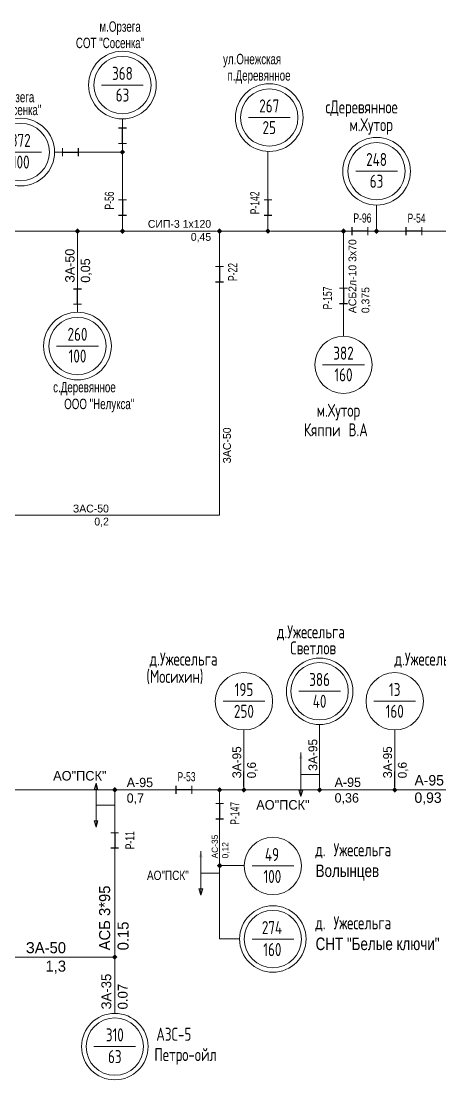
# Model space of a CAD drawing. Header units: millimetres. Extents: x 761 to 2477, y -1102 to -145.
# Drawn here: x 1688.5 to 1736, y -775.7 to -655.6 of the extents above; entities that cross this region are included whole.
import ezdxf
from ezdxf.enums import TextEntityAlignment as Align

# ---------------------------------------------------------------- set-up
doc = ezdxf.new("R2010")
doc.units = ezdxf.units.MM
for name, color, linetype, lineweight in [('10_КВ', 250, 'Continuous', 18), ('АТРИБУТЫ', 7, 'Continuous', 13), ('РАЗЪЕД_РУБИЛЬН', 150, 'Continuous', 13), ('ТЕКСТ', 7, 'Continuous', 13)]:
    doc.layers.add(name, color=color, linetype=linetype, lineweight=lineweight)
doc.layers.add('СХ_ОПЕРАТИВНАЯ', color=10, linetype='Continuous')
doc.layers.add('ШУНТ_РАЗЪЕД', color=161, linetype='Continuous')
doc.styles.add('ATTRIB', font='txt.shx', dxfattribs={"width": 0.7, "height": 5})
doc.styles.add('ТЕКСТ_МОДЕЛИ', font='txt.shx', dxfattribs={"width": 0.7, "height": 5})

# ---------------------------------------------------------------- blocks, each defined once
blk = doc.blocks.new('ОТВЕТВЛЕНИЕ')
at = {"color": 0, "linetype": 'ByBlock'}
blk.add_solid([(0, 1.06), (1.06, 0), (-1.06, 0), (0, -1.06)], dxfattribs=at)
blk = doc.blocks.new('ТРАНСФ_ПОДСТ')
at = {"color": 7}
blk.add_line((-8, -11), (8, -11), dxfattribs=at)
at = {"color": 0}
blk.add_circle((0, -11), 11, dxfattribs=at)
at = {"layer": 'АТРИБУТЫ', "style": 'ATTRIB', "width": 0.7, "flags": 4}
for tag, p in [('OBOZN', (0, -9)), ('MOCHNOCT', (0, -17.33))]:
    blk.add_attdef(tag, text='', height=5, dxfattribs=at).set_placement(p, align=Align.CENTER)
at = {"layer": 'АТРИБУТЫ', "style": 'ТЕКСТ_МОДЕЛИ', "width": 0.7}
blk.add_attdef('MESTO_1', text='', height=5, dxfattribs=at).set_placement((14, -11), align=Align.BOTTOM_LEFT)
blk.add_attdef('MESTO_2', text='', height=5, dxfattribs=at).set_placement((14, -12), align=Align.TOP_LEFT)
blk = doc.blocks.new('РАЗЪЕДИНИТЕЛЬ')
at = {"color": 0, "linetype": 'ByBlock'}
for p, q in [((0, 0), (0, -3)), ((0, -9), (0, -12))]:
    blk.add_line(p, q, dxfattribs=at)
at = {"layer": 'РАЗЪЕД_РУБИЛЬН', "color": 0, "linetype": 'ByBlock'}
blk.add_line((-1.5, -3), (1.5, -3), dxfattribs=at)
at = {"layer": 'СХ_ОПЕРАТИВНАЯ', "color": 0, "linetype": 'ByBlock'}
blk.add_line((-1.5, -9), (1.5, -9), dxfattribs=at)
at = {"layer": 'ШУНТ_РАЗЪЕД', "color": 0}
blk.add_line((0, -3), (0, -9), dxfattribs=at)
at = {"layer": 'РАЗЪЕД_РУБИЛЬН', "color": 7, "style": 'ATTRIB', "width": 0.7}
blk.add_attdef('ДИСП_НОМ', text='', height=5, dxfattribs=at).set_placement((-4.75, -6), align=Align.MIDDLE_RIGHT)
at = {"layer": 'РАЗЪЕД_РУБИЛЬН', "color": 7, "style": 'ATTRIB', "width": 0.7, "flags": 1}
blk.add_attdef('КОД', text='', height=5, dxfattribs=at).set_placement((-4.75, -12), align=Align.MIDDLE_RIGHT)

msp = doc.modelspace()

# ---------------------------------------------------------------- hatches: boundary and pattern name
at = {"layer": '10_КВ'}
h = msp.add_hatch(color=256, dxfattribs=at)
h.paths.add_polyline_path([(1720.24, -738.58), (1720.24, -739.29), (1720.45, -739.29)])
h.paths.add_polyline_path([(1720.24, -738.58), (1720.03, -739.29), (1720.24, -739.29)])
h.paths.add_polyline_path([(1720.45, -742.85), (1720.24, -742.85), (1720.24, -743.56)])
h.paths.add_polyline_path([(1720.24, -742.85), (1720.03, -742.85), (1720.24, -743.56)])
h = msp.add_hatch(color=256, dxfattribs=at)
h.paths.add_polyline_path([(1697.01, -742.05), (1697.01, -742.76), (1697.22, -742.76)])
h.paths.add_polyline_path([(1697.01, -742.05), (1696.79, -742.76), (1697.01, -742.76)])
h.paths.add_polyline_path([(1697.22, -746.32), (1697.01, -746.32), (1697.01, -747.03)])
h.paths.add_polyline_path([(1697.01, -746.32), (1696.79, -746.32), (1697.01, -747.03)])
h = msp.add_hatch(color=256, dxfattribs=at)
h.paths.add_polyline_path([(1708.9, -749.76), (1708.9, -750.47), (1709.11, -750.47)])
h.paths.add_polyline_path([(1708.9, -749.76), (1708.68, -750.47), (1708.9, -750.47)])
h.paths.add_polyline_path([(1709.11, -754.03), (1708.9, -754.03), (1708.9, -754.74)])
h.paths.add_polyline_path([(1708.9, -754.03), (1708.68, -754.03), (1708.9, -754.74)])

# ---------------------------------------------------------------- linework, layer by layer
for p, q in [((1713.79, -742.49), (1713.79, -740.72)), ((1730.89, -742.49), (1730.89, -740.72))]:
    msp.add_line(p, q)
at = {"layer": '10_КВ', "color": 7}
for p, q in [((1700.01, -674.97), (1700.01, -666.69)), ((1692.54, -670.45), (1694.61, -670.45)), ((1700.01, -670.45), (1695.86, -670.45)), ((1728.83, -679.43), (1728.83, -676.47)), ((1700.01, -679.11), (1700.01, -678.52)), ((1700.32, -679.42), (1675.91, -679.41)), ((1694.91, -688.61), (1694.91, -679.74)), ((1710.69, -679.42), (1700.32, -679.42)), ((1711.02, -679.42), (1711.02, -682.54)), ((1716.51, -679.42), (1711.32, -679.42)), ((1724.77, -679.42), (1716.83, -679.42)), ((1725.08, -679.74), (1725.08, -691.33)), ((1728.5, -679.42), (1725.39, -679.42)), ((1751.49, -679.43), (1728.83, -679.43)), ((1711.02, -686.08), (1711.02, -711.65)), ((1711.02, -711.65), (1674.25, -711.65))]:
    msp.add_line(p, q, dxfattribs=at)
at = {"layer": '10_КВ', "color": 7, "ltscale": 100}
msp.add_line((1716.51, -679.42), (1716.51, -670.38), dxfattribs=at)
at = {"layer": '10_КВ', "color": 250}
for p, q in [((1713.79, -736.02), (1713.79, -740.72)), ((1722.37, -735.39), (1722.37, -742.5)), ((1730.89, -736.02), (1730.89, -740.72)), ((1711.03, -743.12), (1711.03, -759.7)), ((1764.89, -742.81), (1730.12, -742.81))]:
    msp.add_line(p, q, dxfattribs=at)
at = {"layer": '10_КВ'}
for p, q in [((1720.24, -743.56), (1720.24, -738.58)), ((1720.24, -741.07), (1722.37, -741.07)), ((1697.01, -742.05), (1696.79, -742.76)), ((1697.01, -747.03), (1697.01, -742.05)), ((1697.01, -742.05), (1697.22, -742.76)), ((1619.09, -742.83), (1706.38, -742.8)), ((1696.79, -742.76), (1697.22, -742.76)), ((1699.13, -742.81), (1699.15, -768.18)), ((1699.45, -742.81), (1704.86, -742.81)), ((1718.21, -742.81), (1708.77, -742.81)), ((1730.12, -742.81), (1718.21, -742.81)), ((1720.24, -743.56), (1720.03, -742.85)), ((1720.03, -742.85), (1720.45, -742.85)), ((1720.24, -743.56), (1720.45, -742.85)), ((1697.01, -744.54), (1699.14, -744.54)), ((1697.01, -747.03), (1696.79, -746.32)), ((1696.79, -746.32), (1697.22, -746.32)), ((1697.01, -747.03), (1697.22, -746.32)), ((1708.9, -754.74), (1708.9, -749.76)), ((1713.82, -751.41), (1711.03, -751.41)), ((1708.9, -752.25), (1711.03, -752.25)), ((1708.9, -754.74), (1708.68, -754.03)), ((1708.68, -754.03), (1709.11, -754.03)), ((1708.9, -754.74), (1709.11, -754.03)), ((1713.3, -759.7), (1711.03, -759.7)), ((1575.96, -761.78), (1699.15, -761.79))]:
    msp.add_line(p, q, dxfattribs=at)
at = {"layer": '10_КВ', "color": 7}
for centre in [(1700.01, -662.85), (1716.66, -666.54), (1688.47, -670.45), (1728.83, -672.62), (1694.91, -692.46)]:
    msp.add_circle(centre, 3.84, dxfattribs=at)
at = {"layer": '10_КВ'}
for centre in [(1722.37, -731.63), (1717.07, -759.73), (1699.14, -771.94)]:
    msp.add_circle(centre, 3.77, dxfattribs=at)

# ---------------------------------------------------------------- block references
at = {"layer": '10_КВ', "color": 7}
ref = msp.add_blockref('ТРАНСФ_ПОДСТ', (1700.01, -659.59), dxfattribs=dict(at, xscale=-0.295705961708383, yscale=0.295705961708383, zscale=0.295705961708383))
ref.add_attrib('MESTO_1', 'м.Орзега', dxfattribs={"layer": 'АТРИБУТЫ', "height": 1.183, "width": 0.7}).set_placement((1697.4, -657.15), align=Align.BOTTOM_LEFT)
ref.add_attrib('MESTO_2', 'СОТ "Сосенка"', dxfattribs={"layer": 'АТРИБУТЫ', "height": 1.1828, "width": 0.7}).set_placement((1694.73, -657.47), align=Align.TOP_LEFT)
ref.add_attrib('OBOZN', '368', dxfattribs={"layer": 'АТРИБУТЫ', "height": 1.479, "style": 'ATTRIB', "width": 0.7, "flags": 4}).set_placement((1700.01, -662.26), align=Align.CENTER)
ref.add_attrib('MOCHNOCT', '63', dxfattribs={"layer": 'АТРИБУТЫ', "height": 1.479, "style": 'ATTRIB', "width": 0.7, "flags": 4}).set_placement((1700.01, -664.72), align=Align.CENTER)
ref = msp.add_blockref('ТРАНСФ_ПОДСТ', (1716.66, -663.28), dxfattribs=dict(at, xscale=-0.295705961708383, yscale=0.295705961708383, zscale=0.295705961708383))
ref.add_attrib('MESTO_1', 'ул.Онежская', dxfattribs={"layer": 'АТРИБУТЫ', "height": 1.1828, "width": 0.7}).set_placement((1711.42, -660.84), align=Align.BOTTOM_LEFT)
ref.add_attrib('MESTO_2', 'п.Деревянное', dxfattribs={"layer": 'АТРИБУТЫ', "height": 1.1828, "width": 0.7}).set_placement((1711.93, -661.16), align=Align.TOP_LEFT)
ref.add_attrib('OBOZN', '267', dxfattribs={"layer": 'АТРИБУТЫ', "height": 1.479, "style": 'ATTRIB', "width": 0.7, "flags": 4}).set_placement((1716.66, -665.95), align=Align.CENTER)
ref.add_attrib('MOCHNOCT', '25', dxfattribs={"layer": 'АТРИБУТЫ', "height": 1.479, "style": 'ATTRIB', "width": 0.7, "flags": 4}).set_placement((1716.66, -668.41), align=Align.CENTER)
ref = msp.add_blockref('ТРАНСФ_ПОДСТ', (1688.47, -667.19), dxfattribs=dict(at, xscale=0.295705961708383, yscale=0.295705961708383, zscale=0.295705961708383))
ref.add_attrib('MESTO_1', 'м.Орзега', dxfattribs={"layer": 'АТРИБУТЫ', "height": 1.183, "width": 0.7}).set_placement((1685.32, -665.15), align=Align.BOTTOM_LEFT)
ref.add_attrib('MESTO_2', 'СНТ "Сосенка"', dxfattribs={"layer": 'АТРИБУТЫ', "height": 1.1828, "width": 0.7}).set_placement((1683.14, -665.07), align=Align.TOP_LEFT)
ref.add_attrib('OBOZN', '372', dxfattribs={"layer": 'АТРИБУТЫ', "height": 1.479, "style": 'ATTRIB', "width": 0.7, "flags": 4}).set_placement((1688.47, -669.86), align=Align.CENTER)
ref.add_attrib('MOCHNOCT', '100', dxfattribs={"layer": 'АТРИБУТЫ', "height": 1.479, "style": 'ATTRIB', "width": 0.7, "flags": 4}).set_placement((1688.47, -672.32), align=Align.CENTER)
ref = msp.add_blockref('ТРАНСФ_ПОДСТ', (1728.83, -669.37), dxfattribs=dict(at, xscale=-0.295705961708383, yscale=0.295705961708383, zscale=0.295705961708383))
ref.add_attrib('MESTO_1', 'сДеревянное', dxfattribs={"layer": 'АТРИБУТЫ', "height": 1.4785, "style": 'ТЕКСТ_МОДЕЛИ', "width": 0.7}).set_placement((1723.04, -666.51), align=Align.BOTTOM_LEFT)
ref.add_attrib('MESTO_2', 'м.Хутор', dxfattribs={"layer": 'АТРИБУТЫ', "height": 1.479, "style": 'ТЕКСТ_МОДЕЛИ', "width": 0.7}).set_placement((1725.75, -666.6), align=Align.TOP_LEFT)
ref.add_attrib('OBOZN', '248', dxfattribs={"layer": 'АТРИБУТЫ', "height": 1.479, "style": 'ATTRIB', "width": 0.7, "flags": 4}).set_placement((1728.83, -672.03), align=Align.CENTER)
ref.add_attrib('MOCHNOCT', '63', dxfattribs={"layer": 'АТРИБУТЫ', "height": 1.479, "style": 'ATTRIB', "width": 0.7, "flags": 4}).set_placement((1728.83, -674.5), align=Align.CENTER)
for p, xscale, yscale, zscale, rotation in [((1700.01, -670.35), -0.295705961708383, 0.295705961708383, 0.295705961708383, 180), ((1692.31, -670.45), -0.295705961708265, 0.295705961708265, 0.295705961708265, 90)]:
    msp.add_blockref('РАЗЪЕДИНИТЕЛЬ', p, dxfattribs=dict(at, xscale=xscale, yscale=yscale, zscale=zscale, rotation=rotation))
at = {"layer": '10_КВ', "color": 7, "yscale": 0.295705961708383, "zscale": 0.295705961708383}
for p, xscale in [((1700.01, -670.45), 0.295705961708383), ((1694.91, -679.43), -0.295705961708383), ((1700.01, -679.42), -0.295705961708383), ((1711.01, -679.42), -0.295705961708383), ((1716.51, -679.42), -0.295705961708383), ((1725.08, -679.42), -0.295705961708383), ((1728.82, -679.42), -0.295705961708383)]:
    msp.add_blockref('ОТВЕТВЛЕНИЕ', p, dxfattribs=dict(at, xscale=xscale))
at = {"layer": '10_КВ', "color": 7}
ref = msp.add_blockref('ТРАНСФ_ПОДСТ', (1694.91, -689.2), dxfattribs=dict(at, xscale=-0.295705961708383, yscale=0.295705961708383, zscale=0.295705961708383))
ref.add_attrib('MESTO_1', 'с.Деревянное', dxfattribs={"layer": 'АТРИБУТЫ', "height": 1.1828, "width": 0.7}).set_placement((1692.15, -698.06), align=Align.BOTTOM_LEFT)
ref.add_attrib('MESTO_2', 'ООО "Нелукса"', dxfattribs={"layer": 'АТРИБУТЫ', "height": 1.1828, "width": 0.7}).set_placement((1693.4, -698.43), align=Align.TOP_LEFT)
ref.add_attrib('OBOZN', '260', dxfattribs={"layer": 'АТРИБУТЫ', "height": 1.479, "style": 'ATTRIB', "width": 0.7, "flags": 4}).set_placement((1694.91, -691.86), align=Align.CENTER)
ref.add_attrib('MOCHNOCT', '100', dxfattribs={"layer": 'АТРИБУТЫ', "height": 1.479, "style": 'ATTRIB', "width": 0.7, "flags": 4}).set_placement((1694.91, -694.33), align=Align.CENTER)
ref = msp.add_blockref('ТРАНСФ_ПОДСТ', (1725.08, -691.33), dxfattribs=dict(at, xscale=-0.295705961708383, yscale=0.295705961708383, zscale=0.295705961708383))
ref.add_attrib('MESTO_1', 'м.Хутор', dxfattribs={"layer": 'АТРИБУТЫ', "height": 1.479, "style": 'ТЕКСТ_МОДЕЛИ', "width": 0.7}).set_placement((1722.04, -700.93), align=Align.BOTTOM_LEFT)
ref.add_attrib('MESTO_2', 'Кяппи В.А', dxfattribs={"layer": 'АТРИБУТЫ', "height": 1.479, "style": 'ТЕКСТ_МОДЕЛИ', "width": 0.7}).set_placement((1720.58, -701.22), align=Align.TOP_LEFT)
ref.add_attrib('OBOZN', '382', dxfattribs={"layer": 'АТРИБУТЫ', "height": 1.479, "style": 'ATTRIB', "width": 0.7, "flags": 4}).set_placement((1725.08, -694), align=Align.CENTER)
ref.add_attrib('MOCHNOCT', '160', dxfattribs={"layer": 'АТРИБУТЫ', "height": 1.479, "style": 'ATTRIB', "width": 0.7, "flags": 4}).set_placement((1725.08, -696.46), align=Align.CENTER)
at = {"layer": '10_КВ', "color": 250}
ref = msp.add_blockref('ТРАНСФ_ПОДСТ', (1722.37, -728.37), dxfattribs=dict(at, xscale=0.2957968169324381, yscale=0.2957968169324381, zscale=0.2957968169324381))
ref.add_attrib('MESTO_1', 'д.Ужесельга', dxfattribs={"layer": 'АТРИБУТЫ', "height": 1.479, "style": 'ТЕКСТ_МОДЕЛИ', "width": 0.7}).set_placement((1717.53, -726.06), align=Align.BOTTOM_LEFT)
ref.add_attrib('MESTO_2', 'Светлов', dxfattribs={"layer": 'АТРИБУТЫ', "height": 1.479, "style": 'ТЕКСТ_МОДЕЛИ', "width": 0.7}).set_placement((1719.04, -725.97), align=Align.TOP_LEFT)
ref.add_attrib('OBOZN', '386', dxfattribs={"layer": 'АТРИБУТЫ', "height": 1.479, "style": 'ATTRIB', "width": 0.7, "flags": 4}).set_placement((1722.37, -731.03), align=Align.CENTER)
ref.add_attrib('MOCHNOCT', '40', dxfattribs={"layer": 'АТРИБУТЫ', "height": 1.479, "style": 'ATTRIB', "width": 0.7, "flags": 4}).set_placement((1722.37, -733.5), align=Align.CENTER)
ref = msp.add_blockref('ТРАНСФ_ПОДСТ', (1713.79, -729.51), dxfattribs=dict(at, xscale=0.2957968169324381, yscale=0.2957968169324381, zscale=0.2957968169324381))
ref.add_attrib('MESTO_1', 'д.Ужесельга', dxfattribs={"layer": 'АТРИБУТЫ', "height": 1.479, "style": 'ТЕКСТ_МОДЕЛИ', "width": 0.7}).set_placement((1703.08, -729.15), align=Align.BOTTOM_LEFT)
ref.add_attrib('MESTO_2', '(Мосихин)', dxfattribs={"layer": 'АТРИБУТЫ', "height": 1.479, "style": 'ТЕКСТ_МОДЕЛИ', "width": 0.7}).set_placement((1702.72, -729.2), align=Align.TOP_LEFT)
ref.add_attrib('OBOZN', '195', dxfattribs={"layer": 'АТРИБУТЫ', "height": 1.479, "style": 'ATTRIB', "width": 0.7, "flags": 4}).set_placement((1713.79, -732.17), align=Align.CENTER)
ref.add_attrib('MOCHNOCT', '250', dxfattribs={"layer": 'АТРИБУТЫ', "height": 1.479, "style": 'ATTRIB', "width": 0.7, "flags": 4}).set_placement((1713.79, -734.64), align=Align.CENTER)
ref = msp.add_blockref('ТРАНСФ_ПОДСТ', (1730.89, -729.51), dxfattribs=dict(at, xscale=0.2957968169324381, yscale=0.2957968169324381, zscale=0.2957968169324381))
ref.add_attrib('MESTO_1', 'д.Ужесельга', dxfattribs={"layer": 'АТРИБУТЫ', "height": 1.479, "style": 'ТЕКСТ_МОДЕЛИ', "width": 0.7}).set_placement((1730.86, -729.15), align=Align.BOTTOM_LEFT)
ref.add_attrib('OBOZN', '13', dxfattribs={"layer": 'АТРИБУТЫ', "height": 1.479, "style": 'ATTRIB', "width": 0.7, "flags": 4}).set_placement((1730.89, -732.17), align=Align.CENTER)
ref.add_attrib('MOCHNOCT', '160', dxfattribs={"layer": 'АТРИБУТЫ', "height": 1.479, "style": 'ATTRIB', "width": 0.7, "flags": 4}).set_placement((1730.89, -734.64), align=Align.CENTER)
at = {"layer": '10_КВ', "color": 250, "xscale": 0.2957968169324381, "yscale": 0.2957968169324381, "zscale": 0.2957968169324381}
for p in [(1699.14, -742.81), (1711.03, -742.81), (1713.79, -742.81), (1722.37, -742.81), (1730.89, -742.81), (1711.03, -751.41), (1699.14, -761.78)]:
    msp.add_blockref('ОТВЕТВЛЕНИЕ', p, dxfattribs=at)
at = {"layer": '10_КВ', "color": 250}
ref = msp.add_blockref('ТРАНСФ_ПОДСТ', (1717.07, -748.19), dxfattribs=dict(at, xscale=0.2957968169324381, yscale=0.2957968169324381, zscale=0.2957968169324381))
ref.add_attrib('MESTO_1', 'д. Ужесельга', dxfattribs={"layer": 'АТРИБУТЫ', "height": 1.479, "style": 'ТЕКСТ_МОДЕЛИ', "width": 0.7}).set_placement((1721.88, -750.79), align=Align.BOTTOM_LEFT)
ref.add_attrib('MESTO_2', 'Волынцев', dxfattribs={"layer": 'АТРИБУТЫ', "height": 1.421, "width": 0.8}).set_placement((1721.92, -751.28), align=Align.TOP_LEFT)
ref.add_attrib('OBOZN', '49', dxfattribs={"layer": 'АТРИБУТЫ', "height": 1.479, "style": 'ATTRIB', "width": 0.7, "flags": 4}).set_placement((1716.97, -750.89), align=Align.CENTER)
ref.add_attrib('MOCHNOCT', '100', dxfattribs={"layer": 'АТРИБУТЫ', "height": 1.479, "style": 'ATTRIB', "width": 0.7, "flags": 4}).set_placement((1717.01, -753.38), align=Align.CENTER)
ref = msp.add_blockref('ТРАНСФ_ПОДСТ', (1717.07, -756.48), dxfattribs=dict(at, xscale=0.2957968169324381, yscale=0.2957968169324381, zscale=0.2957968169324381))
ref.add_attrib('MESTO_1', 'д. Ужесельга', dxfattribs={"layer": 'АТРИБУТЫ', "height": 1.479, "style": 'ТЕКСТ_МОДЕЛИ', "width": 0.7}).set_placement((1721.88, -759.08), align=Align.BOTTOM_LEFT)
ref.add_attrib('MESTO_2', 'СНТ "Белые ключи"', dxfattribs={"layer": 'АТРИБУТЫ', "height": 1.4213, "width": 0.8}).set_placement((1721.92, -759.57), align=Align.TOP_LEFT)
ref.add_attrib('OBOZN', '274', dxfattribs={"layer": 'АТРИБУТЫ', "height": 1.479, "style": 'ATTRIB', "width": 0.7, "flags": 4}).set_placement((1716.97, -759.18), align=Align.CENTER)
ref.add_attrib('MOCHNOCT', '160', dxfattribs={"layer": 'АТРИБУТЫ', "height": 1.479, "style": 'ATTRIB', "width": 0.7, "flags": 4}).set_placement((1717.01, -761.67), align=Align.CENTER)
ref = msp.add_blockref('ТРАНСФ_ПОДСТ', (1699.14, -768.69), dxfattribs=dict(at, xscale=0.2957968169324381, yscale=0.2957968169324381, zscale=0.2957968169324381))
ref.add_attrib('MESTO_1', 'АЗС-5', dxfattribs={"layer": 'АТРИБУТЫ', "height": 1.479, "style": 'ТЕКСТ_МОДЕЛИ', "width": 0.7}).set_placement((1703.85, -771.72), align=Align.BOTTOM_LEFT)
ref.add_attrib('MESTO_2', 'Петро-ойл', dxfattribs={"layer": 'АТРИБУТЫ', "height": 1.479, "style": 'ТЕКСТ_МОДЕЛИ', "width": 0.7}).set_placement((1703.63, -772.11), align=Align.TOP_LEFT)
ref.add_attrib('OBOZN', '310', dxfattribs={"layer": 'АТРИБУТЫ', "height": 1.479, "style": 'ATTRIB', "width": 0.7, "flags": 4}).set_placement((1699.14, -771.35), align=Align.CENTER)
ref.add_attrib('MOCHNOCT', '63', dxfattribs={"layer": 'АТРИБУТЫ', "height": 1.479, "style": 'ATTRIB', "width": 0.7, "flags": 4}).set_placement((1699.14, -773.82), align=Align.CENTER)
at = {"layer": 'РАЗЪЕД_РУБИЛЬН'}
ref = msp.add_blockref('РАЗЪЕДИНИТЕЛЬ', (1700.01, -674.97), dxfattribs=dict(at, xscale=-0.295705961708383, yscale=0.295705961708383, zscale=0.295705961708383))
ref.add_attrib('ДИСП_НОМ', 'Р-56', dxfattribs={"color": 7, "height": 1.037, "rotation": 90, "width": 0.7}).set_placement((1698.52, -674.92), align=Align.MIDDLE_RIGHT)
ref = msp.add_blockref('РАЗЪЕДИНИТЕЛЬ', (1716.51, -674.97), dxfattribs=dict(at, xscale=-0.295705961708383, yscale=0.295705961708383, zscale=0.295705961708383))
ref.add_attrib('ДИСП_НОМ', 'Р-142', dxfattribs={"color": 7, "height": 1.037, "rotation": 90, "width": 0.7}).set_placement((1715.02, -674.92), align=Align.MIDDLE_RIGHT)
ref = msp.add_blockref('РАЗЪЕДИНИТЕЛЬ', (1728.72, -679.42), dxfattribs=dict(at, xscale=-0.295705961708383, yscale=0.295705961708383, zscale=0.295705961708383, rotation=270))
ref.add_attrib('ДИСП_НОМ', 'Р-96', dxfattribs={"color": 7, "height": 1.037, "width": 0.7}).set_placement((1728.25, -677.93), align=Align.MIDDLE_RIGHT)
ref = msp.add_blockref('РАЗЪЕДИНИТЕЛЬ', (1734.86, -679.43), dxfattribs=dict(at, xscale=-0.295705961708383, yscale=0.295705961708383, zscale=0.295705961708383, rotation=270))
ref.add_attrib('ДИСП_НОМ', 'Р-54', dxfattribs={"color": 7, "height": 1.037, "width": 0.7}).set_placement((1734.39, -677.94), align=Align.MIDDLE_RIGHT)
ref = msp.add_blockref('РАЗЪЕДИНИТЕЛЬ', (1711.02, -682.54), dxfattribs=dict(at, xscale=-0.2957059617085008, yscale=0.2957059617085008, zscale=0.2957059617085008))
ref.add_attrib('ДИСП_НОМ', 'Р-22', dxfattribs={"color": 7, "height": 1.037, "rotation": 90, "width": 0.7}).set_placement((1712.51, -683.03), align=Align.MIDDLE_RIGHT)
at = {"layer": 'РАЗЪЕД_РУБИЛЬН', "color": 7, "xscale": -0.295705961708383, "yscale": 0.295705961708383, "zscale": 0.295705961708383, "rotation": 180}
msp.add_blockref('РАЗЪЕДИНИТЕЛЬ', (1694.91, -688.61), dxfattribs=at)
at = {"layer": 'РАЗЪЕД_РУБИЛЬН'}
ref = msp.add_blockref('РАЗЪЕДИНИТЕЛЬ', (1725.08, -684.99), dxfattribs=dict(at, xscale=-0.2957059617085008, yscale=0.2957059617085008, zscale=0.2957059617085008))
ref.add_attrib('ДИСП_НОМ', 'Р-157', dxfattribs={"color": 7, "height": 1.037, "rotation": 90, "width": 0.7}).set_placement((1723.26, -685.71), align=Align.MIDDLE_RIGHT)
ref = msp.add_blockref('РАЗЪЕДИНИТЕЛЬ', (1708.77, -742.81), dxfattribs=dict(at, xscale=-0.295705961708383, yscale=0.295705961708383, zscale=0.295705961708383, rotation=270))
ref.add_attrib('ДИСП_НОМ', 'Р-53', dxfattribs={"color": 7, "height": 1.037, "width": 0.7}).set_placement((1708.3, -741.32), align=Align.MIDDLE_RIGHT)
ref = msp.add_blockref('РАЗЪЕДИНИТЕЛЬ', (1711.03, -743.46), dxfattribs=dict(at, xscale=-0.2957059617085008, yscale=0.2957059617085008, zscale=0.2957059617085008))
ref.add_attrib('ДИСП_НОМ', 'Р-147', dxfattribs={"color": 7, "height": 1.037, "rotation": 90, "width": 0.7}).set_placement((1712.75, -744.18), align=Align.MIDDLE_RIGHT)
ref = msp.add_blockref('РАЗЪЕДИНИТЕЛЬ', (1699.13, -746.78), dxfattribs=dict(at, xscale=-0.2957059617085008, yscale=0.2957059617085008, zscale=0.2957059617085008))
ref.add_attrib('ДИСП_НОМ', 'Р-11', dxfattribs={"color": 7, "height": 1.037, "rotation": 90, "width": 0.7}).set_placement((1700.85, -747.5), align=Align.MIDDLE_RIGHT)

# ---------------------------------------------------------------- texts
at = {"width": 11.7688, "attachment_point": 1, "rotation": 90}
for s, insert, char_height in [('ЗА-95', (1721.11, -740.67), 1), ('ЗА-95\\P0,6', (1712.48, -741.5), 1), ('ЗА-95\\P0,6', (1729.58, -741.5), 1), ('АС-35\\P0,12', (1710.13, -750.59), 0.711), ('АСБ 3*95\\P0.15', (1697.36, -761.02), 1.255), ('ЗА-35\\P0.07', (1697.62, -767.72), 1.115)]:
    msp.add_mtext(s, dxfattribs=dict(at, insert=insert, char_height=char_height))
for s, insert, char_height, width, attachment_point in [('АО"ПСК"', (1692.15, -740.67), 1.082, 11.7688, 1), ('А-95 \\P0,7', (1700.49, -741.44), 1.061, 5.0514, 1), ('А-95\\P0,36', (1724.07, -741.42), 1.061, 5.0514, 1), ('А-95\\P0,93', (1733.13, -741.13), 1.183, 11.7688, 1), ('АО"ПСК"', (1715.18, -743.97), 1.082, 11.7688, 1), ('ЗА-50\\P1,3', (1693.61, -760.09), 1.255, 223.3776, 3)]:
    msp.add_mtext(s, dxfattribs=dict(insert=insert, char_height=char_height, width=width, attachment_point=attachment_point))
at = {"layer": 'ТЕКСТ', "color": 7, "attachment_point": 3}
for s, insert, char_height, width in [('СИП-3 1х120\\P0,45', (1710.07, -678.15), 0.8871, 9.174), ('ЗАС-50\\P0,2', (1698.47, -710.45), 0.887, 5.933)]:
    msp.add_mtext(s, dxfattribs=dict(at, insert=insert, char_height=char_height, width=width))
at = {"layer": 'ТЕКСТ', "color": 7, "width": 8.6226, "attachment_point": 7, "rotation": 90}
for s, insert, char_height in [('АСБ2л-10 3х70 0,375', (1728.18, -688.73), 0.8871), ('ЗА-50\\P0,05', (1696.54, -685.27), 1.061), ('ЗАС-50', (1712.32, -705.77), 0.887)]:
    msp.add_mtext(s, dxfattribs=dict(at, insert=insert, char_height=char_height))
at = {"layer": 'ТЕКСТ', "insert": (1702.79, -751.98), "char_height": 1.0612, "width": 7.013279917259139e-15, "attachment_point": 1}
msp.add_mtext('{\\W0.8;АО"ПСК"}', dxfattribs=at)

doc.saveas('drawing.dxf')
